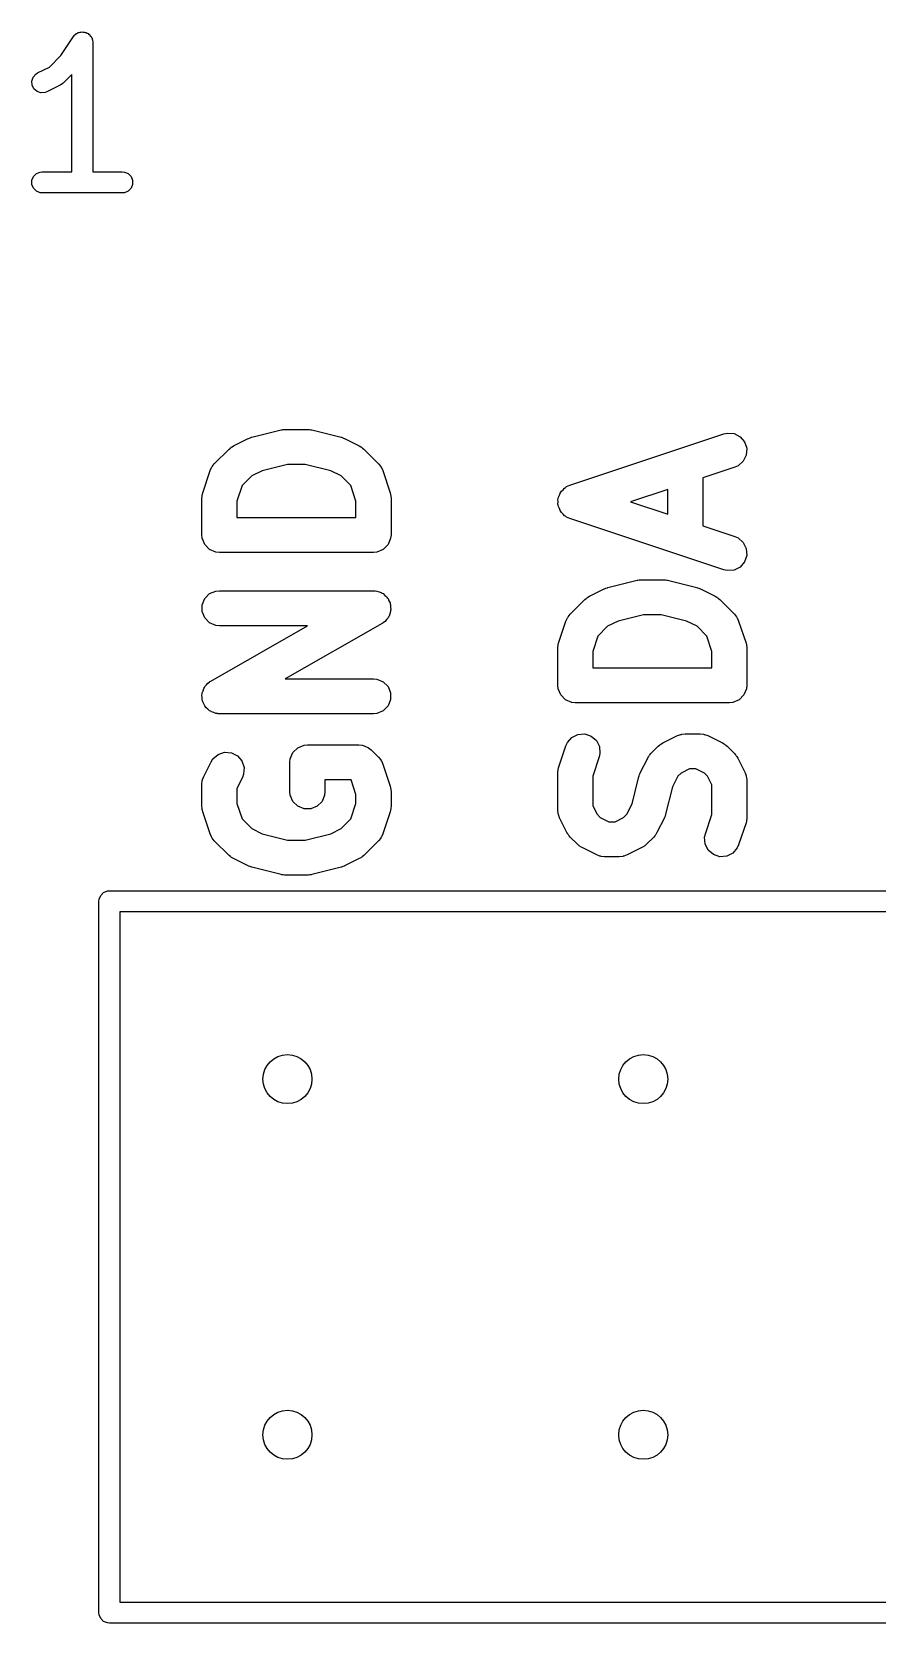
# Model space of a CAD drawing. Header units: inches. Extents: x -2.18 to 1.75, y 0.48 to 2.79.
# Drawn here: x -0.7118 to -0.4743, y 0.482 to 0.9294 of the extents above; entities that cross this region are included whole.
import ezdxf

# ---------------------------------------------------------------- set-up
doc = ezdxf.new("R2010")
doc.units = ezdxf.units.IN
doc.header["$MEASUREMENT"] = 0
doc.layers.add('BLACK', color=250, linetype='CONTINUOUS')

msp = doc.modelspace()

# ---------------------------------------------------------------- linework, layer by layer
at = {"layer": 'BLACK', "linetype": 'CONTINUOUS'}
for p, q in [((-0.70368, 0.92272), (-0.70009, 0.9281)), ((-0.70009, 0.92811), (-0.69973, 0.92855)), ((-0.70009, 0.9281), (-0.70009, 0.92811)), ((-0.70009, 0.9281), (-0.70009, 0.9281)), ((-0.70009, 0.9281), (-0.70009, 0.9281)), ((-0.69973, 0.92855), (-0.69949, 0.92871)), ((-0.69949, 0.92871), (-0.69928, 0.92892)), ((-0.69928, 0.92892), (-0.69901, 0.92903)), ((-0.69901, 0.92903), (-0.69877, 0.92919)), ((-0.69877, 0.92919), (-0.69848, 0.92925)), ((-0.69848, 0.92925), (-0.69821, 0.92936)), ((-0.69821, 0.92936), (-0.69792, 0.92936)), ((-0.69792, 0.92936), (-0.69764, 0.92942)), ((-0.69764, 0.92942), (-0.69735, 0.92936)), ((-0.69735, 0.92936), (-0.69706, 0.92936)), ((-0.69706, 0.92936), (-0.69679, 0.92925)), ((-0.69679, 0.92925), (-0.69651, 0.92919)), ((-0.69651, 0.92919), (-0.69627, 0.92903)), ((-0.69627, 0.92903), (-0.696, 0.92892)), ((-0.696, 0.92892), (-0.69579, 0.92871)), ((-0.69579, 0.92871), (-0.69555, 0.92855)), ((-0.69555, 0.92855), (-0.69539, 0.92831)), ((-0.69539, 0.92831), (-0.69518, 0.9281)), ((-0.69518, 0.9281), (-0.69507, 0.92784)), ((-0.69507, 0.92784), (-0.69491, 0.9276)), ((-0.69491, 0.9276), (-0.69485, 0.92731)), ((-0.69485, 0.92731), (-0.69474, 0.92704)), ((-0.69474, 0.92704), (-0.69469, 0.92647)), ((-0.69469, 0.92647), (-0.69469, 0.92647)), ((-0.69469, 0.92647), (-0.69469, 0.92647)), ((-0.69469, 0.92647), (-0.69469, 0.92646)), ((-0.69469, 0.92646), (-0.69469, 0.89005)), ((-0.70689, 0.91952), (-0.70368, 0.92272)), ((-0.71145, 0.91668), (-0.7107, 0.91755)), ((-0.7107, 0.91755), (-0.71021, 0.91786)), ((-0.71021, 0.91786), (-0.70689, 0.91952)), ((-0.70059, 0.91746), (-0.70305, 0.915)), ((-0.70059, 0.89005), (-0.70059, 0.91746)), ((-0.71182, 0.91558), (-0.71145, 0.91668)), ((-0.71173, 0.91444), (-0.71182, 0.91558)), ((-0.71122, 0.9134), (-0.71173, 0.91444)), ((-0.71035, 0.91265), (-0.71122, 0.9134)), ((-0.70926, 0.91229), (-0.71035, 0.91265)), ((-0.70382, 0.91445), (-0.70757, 0.91257)), ((-0.70357, 0.91461), (-0.70382, 0.91445)), ((-0.7035, 0.91463), (-0.70357, 0.91461)), ((-0.70342, 0.9147), (-0.7035, 0.91463)), ((-0.70333, 0.91476), (-0.70342, 0.9147)), ((-0.70328, 0.91482), (-0.70333, 0.91476)), ((-0.70305, 0.915), (-0.70328, 0.91482)), ((-0.70811, 0.91237), (-0.70926, 0.91229)), ((-0.70757, 0.91257), (-0.70811, 0.91237)), ((-0.71178, 0.88767), (-0.71134, 0.88873)), ((-0.71178, 0.88652), (-0.71178, 0.88767)), ((-0.71134, 0.88545), (-0.71178, 0.88652)), ((-0.71134, 0.88873), (-0.71053, 0.88955)), ((-0.71053, 0.88955), (-0.70946, 0.88999)), ((-0.70946, 0.88999), (-0.70889, 0.89005)), ((-0.70889, 0.89005), (-0.70059, 0.89005)), ((-0.69469, 0.89005), (-0.68639, 0.89005)), ((-0.68639, 0.89005), (-0.68581, 0.88999)), ((-0.68581, 0.88999), (-0.68475, 0.88955)), ((-0.68475, 0.88955), (-0.68393, 0.88873)), ((-0.68393, 0.88873), (-0.68349, 0.88767)), ((-0.68349, 0.88652), (-0.68393, 0.88545)), ((-0.68349, 0.88767), (-0.68349, 0.88652)), ((-0.71053, 0.88464), (-0.71134, 0.88545)), ((-0.70946, 0.8842), (-0.71053, 0.88464)), ((-0.70889, 0.88414), (-0.70946, 0.8842)), ((-0.68639, 0.88414), (-0.70889, 0.88414)), ((-0.68581, 0.8842), (-0.68639, 0.88414)), ((-0.68475, 0.88464), (-0.68581, 0.8842)), ((-0.68393, 0.88545), (-0.68475, 0.88464)), ((-0.65513, 0.81302), (-0.65101, 0.81508)), ((-0.65101, 0.81508), (-0.65094, 0.81511)), ((-0.65094, 0.81511), (-0.65091, 0.81513)), ((-0.65091, 0.81513), (-0.65051, 0.81527)), ((-0.65051, 0.81527), (-0.65011, 0.81543)), ((-0.65011, 0.81543), (-0.65007, 0.81543)), ((-0.65007, 0.81543), (-0.65, 0.81545)), ((-0.65, 0.81545), (-0.64175, 0.81752)), ((-0.64175, 0.81752), (-0.64159, 0.81754)), ((-0.64159, 0.81754), (-0.64152, 0.81757)), ((-0.64152, 0.81757), (-0.64116, 0.81761)), ((-0.64116, 0.81761), (-0.6408, 0.81766)), ((-0.6408, 0.81766), (-0.64073, 0.81765)), ((-0.64073, 0.81765), (-0.64056, 0.81766)), ((-0.64056, 0.81766), (-0.63437, 0.81766)), ((-0.63437, 0.81766), (-0.6342, 0.81765)), ((-0.6342, 0.81765), (-0.63413, 0.81766)), ((-0.63413, 0.81766), (-0.63377, 0.81761)), ((-0.63377, 0.81761), (-0.63341, 0.81757)), ((-0.63341, 0.81757), (-0.63334, 0.81754)), ((-0.63334, 0.81754), (-0.63318, 0.81752)), ((-0.63318, 0.81752), (-0.62493, 0.81545)), ((-0.62493, 0.81545), (-0.62486, 0.81543)), ((-0.62486, 0.81543), (-0.62482, 0.81543)), ((-0.62482, 0.81543), (-0.62442, 0.81527)), ((-0.62442, 0.81527), (-0.62402, 0.81513)), ((-0.62402, 0.81513), (-0.62399, 0.81511)), ((-0.62399, 0.81511), (-0.62392, 0.81508)), ((-0.62392, 0.81508), (-0.6198, 0.81302)), ((-0.56068, 0.80194), (-0.51737, 0.81638)), ((-0.51737, 0.81638), (-0.51643, 0.81659)), ((-0.51643, 0.81659), (-0.51451, 0.81646)), ((-0.51451, 0.81646), (-0.51279, 0.8156)), ((-0.51279, 0.8156), (-0.51154, 0.81415)), ((-0.66054, 0.80797), (-0.65641, 0.8121)), ((-0.65641, 0.8121), (-0.65603, 0.81241)), ((-0.65603, 0.81241), (-0.65595, 0.81251)), ((-0.65595, 0.81251), (-0.6558, 0.8126)), ((-0.6558, 0.8126), (-0.65567, 0.81271)), ((-0.65567, 0.81271), (-0.65555, 0.81276)), ((-0.65555, 0.81276), (-0.65513, 0.81302)), ((-0.6198, 0.81302), (-0.61938, 0.81276)), ((-0.61938, 0.81276), (-0.61926, 0.81271)), ((-0.61926, 0.81271), (-0.61913, 0.8126)), ((-0.61913, 0.8126), (-0.61898, 0.81251)), ((-0.61898, 0.81251), (-0.6189, 0.81241)), ((-0.6189, 0.81241), (-0.61852, 0.8121)), ((-0.61852, 0.8121), (-0.61439, 0.80797)), ((-0.51107, 0.81041), (-0.51192, 0.80869)), ((-0.51154, 0.81415), (-0.51093, 0.81233)), ((-0.51093, 0.81233), (-0.51107, 0.81041)), ((-0.66379, 0.79986), (-0.66173, 0.80605)), ((-0.66173, 0.80605), (-0.66133, 0.80693)), ((-0.66133, 0.80693), (-0.66122, 0.80706)), ((-0.66122, 0.80706), (-0.66115, 0.80723)), ((-0.66115, 0.80723), (-0.66054, 0.80797)), ((-0.64709, 0.80604), (-0.65002, 0.80457)), ((-0.63995, 0.80782), (-0.64709, 0.80604)), ((-0.63498, 0.80782), (-0.63995, 0.80782)), ((-0.62784, 0.80604), (-0.63498, 0.80782)), ((-0.62491, 0.80457), (-0.62784, 0.80604)), ((-0.61439, 0.80797), (-0.61378, 0.80723)), ((-0.61378, 0.80723), (-0.61371, 0.80706)), ((-0.61371, 0.80706), (-0.6136, 0.80693)), ((-0.6136, 0.80693), (-0.61321, 0.80605)), ((-0.61321, 0.80605), (-0.61114, 0.79986)), ((-0.51426, 0.80704), (-0.52326, 0.80404)), ((-0.51337, 0.80744), (-0.51426, 0.80704)), ((-0.51192, 0.80869), (-0.51337, 0.80744)), ((-0.65276, 0.80184), (-0.6542, 0.79751)), ((-0.65002, 0.80457), (-0.65276, 0.80184)), ((-0.62218, 0.80184), (-0.62491, 0.80457)), ((-0.62073, 0.79751), (-0.62218, 0.80184)), ((-0.56254, 0.8007), (-0.56214, 0.80116)), ((-0.56214, 0.80116), (-0.56182, 0.80132)), ((-0.56182, 0.80132), (-0.56156, 0.80155)), ((-0.56156, 0.80155), (-0.56068, 0.80194)), ((-0.52326, 0.80404), (-0.52326, 0.79051)), ((-0.66404, 0.79831), (-0.66399, 0.79879)), ((-0.66404, 0.788), (-0.66404, 0.79831)), ((-0.664, 0.79892), (-0.66396, 0.79909)), ((-0.66399, 0.79879), (-0.664, 0.79892)), ((-0.66396, 0.79909), (-0.66395, 0.79927)), ((-0.66395, 0.79927), (-0.6639, 0.79939)), ((-0.6639, 0.79939), (-0.66379, 0.79986)), ((-0.6542, 0.79751), (-0.6542, 0.79292)), ((-0.62073, 0.79292), (-0.62073, 0.79751)), ((-0.61114, 0.79986), (-0.61103, 0.79939)), ((-0.61103, 0.79939), (-0.61099, 0.79927)), ((-0.61099, 0.79927), (-0.61097, 0.79909)), ((-0.61097, 0.79909), (-0.61093, 0.79892)), ((-0.61093, 0.79892), (-0.61094, 0.79879)), ((-0.61094, 0.79879), (-0.61089, 0.79831)), ((-0.61089, 0.79831), (-0.61089, 0.788)), ((-0.564, 0.79789), (-0.56389, 0.79823)), ((-0.56396, 0.79728), (-0.564, 0.79789)), ((-0.564, 0.79666), (-0.56396, 0.79728)), ((-0.56389, 0.79633), (-0.564, 0.79666)), ((-0.56389, 0.79823), (-0.56387, 0.79858)), ((-0.56387, 0.79598), (-0.56389, 0.79633)), ((-0.56387, 0.79858), (-0.56359, 0.79913)), ((-0.56359, 0.79913), (-0.56339, 0.79971)), ((-0.56339, 0.79971), (-0.56316, 0.79998)), ((-0.56316, 0.79998), (-0.56301, 0.80029)), ((-0.56301, 0.80029), (-0.56254, 0.8007)), ((-0.53311, 0.80076), (-0.54356, 0.79728)), ((-0.54356, 0.79728), (-0.53311, 0.79379)), ((-0.53311, 0.79379), (-0.53311, 0.80076)), ((-0.6542, 0.79292), (-0.62073, 0.79292)), ((-0.56359, 0.79542), (-0.56387, 0.79598)), ((-0.56339, 0.79484), (-0.56359, 0.79542)), ((-0.56316, 0.79457), (-0.56339, 0.79484)), ((-0.56301, 0.79426), (-0.56316, 0.79457)), ((-0.56254, 0.79385), (-0.56301, 0.79426)), ((-0.56214, 0.79339), (-0.56254, 0.79385)), ((-0.56182, 0.79323), (-0.56214, 0.79339)), ((-0.56156, 0.793), (-0.56182, 0.79323)), ((-0.56068, 0.79261), (-0.56156, 0.793)), ((-0.51737, 0.77817), (-0.56068, 0.79261)), ((-0.66395, 0.78704), (-0.66404, 0.788)), ((-0.61089, 0.788), (-0.61099, 0.78704)), ((-0.52326, 0.79051), (-0.51426, 0.78751)), ((-0.51426, 0.78751), (-0.51337, 0.78712)), ((-0.66321, 0.78526), (-0.66395, 0.78704)), ((-0.66185, 0.7839), (-0.66321, 0.78526)), ((-0.66008, 0.78317), (-0.66185, 0.7839)), ((-0.65912, 0.78307), (-0.66008, 0.78317)), ((-0.61581, 0.78307), (-0.65912, 0.78307)), ((-0.61485, 0.78317), (-0.61581, 0.78307)), ((-0.61308, 0.7839), (-0.61485, 0.78317)), ((-0.61172, 0.78526), (-0.61308, 0.7839)), ((-0.61099, 0.78704), (-0.61172, 0.78526)), ((-0.51337, 0.78712), (-0.51192, 0.78586)), ((-0.51192, 0.78586), (-0.51107, 0.78414)), ((-0.51107, 0.78414), (-0.51093, 0.78222)), ((-0.51279, 0.77895), (-0.51451, 0.77809)), ((-0.51154, 0.7804), (-0.51279, 0.77895)), ((-0.51093, 0.78222), (-0.51154, 0.7804)), ((-0.55, 0.77318), (-0.54175, 0.77524)), ((-0.54175, 0.77524), (-0.54159, 0.77527)), ((-0.54159, 0.77527), (-0.54152, 0.77529)), ((-0.54152, 0.77529), (-0.54116, 0.77533)), ((-0.54116, 0.77533), (-0.5408, 0.77538)), ((-0.5408, 0.77538), (-0.54073, 0.77537)), ((-0.54073, 0.77537), (-0.54056, 0.77539)), ((-0.54056, 0.77539), (-0.53437, 0.77539)), ((-0.53437, 0.77539), (-0.5342, 0.77537)), ((-0.5342, 0.77537), (-0.53413, 0.77538)), ((-0.53413, 0.77538), (-0.53377, 0.77533)), ((-0.53377, 0.77533), (-0.53341, 0.77529)), ((-0.53341, 0.77529), (-0.53334, 0.77527)), ((-0.53334, 0.77527), (-0.53318, 0.77524)), ((-0.53318, 0.77524), (-0.52493, 0.77318)), ((-0.51643, 0.77796), (-0.51737, 0.77817)), ((-0.51451, 0.77809), (-0.51643, 0.77796)), ((-0.66395, 0.76833), (-0.66321, 0.77011)), ((-0.66321, 0.77011), (-0.66185, 0.77147)), ((-0.66185, 0.77147), (-0.66008, 0.7722)), ((-0.66008, 0.7722), (-0.65912, 0.77229)), ((-0.65912, 0.77229), (-0.61581, 0.77229)), ((-0.61581, 0.77229), (-0.61556, 0.77227)), ((-0.61556, 0.77227), (-0.61547, 0.77228)), ((-0.61547, 0.77228), (-0.61534, 0.77225)), ((-0.61534, 0.77225), (-0.61485, 0.7722)), ((-0.61485, 0.7722), (-0.61425, 0.77195)), ((-0.61425, 0.77195), (-0.61362, 0.77178)), ((-0.61362, 0.77178), (-0.61337, 0.77159)), ((-0.61337, 0.77159), (-0.61308, 0.77147)), ((-0.61308, 0.77147), (-0.61261, 0.771)), ((-0.61261, 0.771), (-0.6121, 0.7706)), ((-0.6121, 0.7706), (-0.61194, 0.77033)), ((-0.61194, 0.77033), (-0.61172, 0.77011)), ((-0.61172, 0.77011), (-0.61147, 0.7695)), ((-0.61147, 0.7695), (-0.61114, 0.76893)), ((-0.56054, 0.7657), (-0.55641, 0.76982)), ((-0.55641, 0.76982), (-0.55603, 0.77013)), ((-0.55603, 0.77013), (-0.55595, 0.77023)), ((-0.55595, 0.77023), (-0.5558, 0.77032)), ((-0.5558, 0.77032), (-0.55567, 0.77043)), ((-0.55567, 0.77043), (-0.55555, 0.77048)), ((-0.55555, 0.77048), (-0.55513, 0.77074)), ((-0.55513, 0.77074), (-0.55101, 0.77281)), ((-0.55101, 0.77281), (-0.55094, 0.77283)), ((-0.55094, 0.77283), (-0.55091, 0.77285)), ((-0.55091, 0.77285), (-0.55051, 0.773)), ((-0.55051, 0.773), (-0.55011, 0.77315)), ((-0.55011, 0.77315), (-0.55007, 0.77315)), ((-0.55007, 0.77315), (-0.55, 0.77318)), ((-0.52493, 0.77318), (-0.52486, 0.77315)), ((-0.52486, 0.77315), (-0.52482, 0.77315)), ((-0.52482, 0.77315), (-0.52442, 0.773)), ((-0.52442, 0.773), (-0.52402, 0.77285)), ((-0.52402, 0.77285), (-0.52399, 0.77283)), ((-0.52399, 0.77283), (-0.52392, 0.77281)), ((-0.52392, 0.77281), (-0.5198, 0.77074)), ((-0.5198, 0.77074), (-0.51938, 0.77048)), ((-0.51938, 0.77048), (-0.51926, 0.77043)), ((-0.51926, 0.77043), (-0.51913, 0.77032)), ((-0.51913, 0.77032), (-0.51898, 0.77023)), ((-0.51898, 0.77023), (-0.5189, 0.77013)), ((-0.5189, 0.77013), (-0.51852, 0.76982)), ((-0.51852, 0.76982), (-0.51439, 0.7657)), ((-0.66395, 0.76641), (-0.66395, 0.76833)), ((-0.66321, 0.76464), (-0.66395, 0.76641)), ((-0.61141, 0.76518), (-0.6116, 0.76493)), ((-0.61124, 0.76581), (-0.61141, 0.76518)), ((-0.61099, 0.76641), (-0.61124, 0.76581)), ((-0.61114, 0.76893), (-0.61111, 0.76862)), ((-0.61111, 0.76862), (-0.61099, 0.76833)), ((-0.61099, 0.76833), (-0.61099, 0.76768)), ((-0.61099, 0.76768), (-0.6109, 0.76703)), ((-0.6109, 0.76703), (-0.61099, 0.76673)), ((-0.61099, 0.76673), (-0.61099, 0.76641)), ((-0.56115, 0.76495), (-0.56054, 0.7657)), ((-0.53995, 0.76555), (-0.54709, 0.76376)), ((-0.53498, 0.76555), (-0.53995, 0.76555)), ((-0.52784, 0.76376), (-0.53498, 0.76555)), ((-0.51439, 0.7657), (-0.51378, 0.76495)), ((-0.66185, 0.76328), (-0.66321, 0.76464)), ((-0.66008, 0.76255), (-0.66185, 0.76328)), ((-0.66156, 0.7469), (-0.63434, 0.76245)), ((-0.65912, 0.76245), (-0.66008, 0.76255)), ((-0.63434, 0.76245), (-0.65912, 0.76245)), ((-0.61337, 0.7631), (-0.64059, 0.74755)), ((-0.61317, 0.76324), (-0.61337, 0.7631)), ((-0.61308, 0.76328), (-0.61317, 0.76324)), ((-0.61299, 0.76337), (-0.61308, 0.76328)), ((-0.61258, 0.76366), (-0.61299, 0.76337)), ((-0.61218, 0.76418), (-0.61258, 0.76366)), ((-0.61172, 0.76464), (-0.61218, 0.76418)), ((-0.6116, 0.76493), (-0.61172, 0.76464)), ((-0.56379, 0.75759), (-0.56173, 0.76377)), ((-0.56173, 0.76377), (-0.56133, 0.76465)), ((-0.56133, 0.76465), (-0.56122, 0.76479)), ((-0.56122, 0.76479), (-0.56115, 0.76495)), ((-0.55002, 0.7623), (-0.55276, 0.75956)), ((-0.54709, 0.76376), (-0.55002, 0.7623)), ((-0.52491, 0.7623), (-0.52784, 0.76376)), ((-0.52218, 0.75956), (-0.52491, 0.7623)), ((-0.51378, 0.76495), (-0.51371, 0.76479)), ((-0.51371, 0.76479), (-0.5136, 0.76465)), ((-0.5136, 0.76465), (-0.51321, 0.76377)), ((-0.51321, 0.76377), (-0.51114, 0.75759)), ((-0.56404, 0.75603), (-0.56399, 0.75652)), ((-0.564, 0.75665), (-0.56396, 0.75682)), ((-0.56399, 0.75652), (-0.564, 0.75665)), ((-0.56396, 0.75682), (-0.56395, 0.75699)), ((-0.56395, 0.75699), (-0.5639, 0.75711)), ((-0.5639, 0.75711), (-0.56379, 0.75759)), ((-0.55276, 0.75956), (-0.5542, 0.75523)), ((-0.52073, 0.75523), (-0.52218, 0.75956)), ((-0.51114, 0.75759), (-0.51103, 0.75711)), ((-0.51103, 0.75711), (-0.51099, 0.75699)), ((-0.51099, 0.75699), (-0.51097, 0.75682)), ((-0.51097, 0.75682), (-0.51093, 0.75665)), ((-0.51093, 0.75665), (-0.51094, 0.75652)), ((-0.51094, 0.75652), (-0.51089, 0.75603)), ((-0.56404, 0.74572), (-0.56404, 0.75603)), ((-0.5542, 0.75523), (-0.5542, 0.75064)), ((-0.52073, 0.75064), (-0.52073, 0.75523)), ((-0.51089, 0.75603), (-0.51089, 0.74572)), ((-0.64059, 0.74755), (-0.61581, 0.74755)), ((-0.61581, 0.74755), (-0.61485, 0.74745)), ((-0.61485, 0.74745), (-0.61308, 0.74672)), ((-0.5542, 0.75064), (-0.52073, 0.75064)), ((-0.66403, 0.74297), (-0.66395, 0.74327)), ((-0.66395, 0.74232), (-0.66403, 0.74297)), ((-0.66395, 0.74359), (-0.6637, 0.74419)), ((-0.66395, 0.74327), (-0.66395, 0.74359)), ((-0.6637, 0.74419), (-0.66352, 0.74482)), ((-0.66352, 0.74482), (-0.66333, 0.74507)), ((-0.66333, 0.74507), (-0.66321, 0.74536)), ((-0.66321, 0.74536), (-0.66275, 0.74582)), ((-0.66275, 0.74582), (-0.66235, 0.74634)), ((-0.66235, 0.74634), (-0.66194, 0.74663)), ((-0.66194, 0.74663), (-0.66185, 0.74672)), ((-0.66185, 0.74672), (-0.66176, 0.74676)), ((-0.66176, 0.74676), (-0.66156, 0.7469)), ((-0.61308, 0.74672), (-0.61172, 0.74536)), ((-0.61172, 0.74536), (-0.61099, 0.74359)), ((-0.61099, 0.74359), (-0.61099, 0.74167)), ((-0.56395, 0.74476), (-0.56404, 0.74572)), ((-0.56321, 0.74299), (-0.56395, 0.74476)), ((-0.56185, 0.74163), (-0.56321, 0.74299)), ((-0.51172, 0.74299), (-0.51308, 0.74163)), ((-0.51099, 0.74476), (-0.51172, 0.74299)), ((-0.51089, 0.74572), (-0.51099, 0.74476)), ((-0.66395, 0.74167), (-0.66395, 0.74232)), ((-0.66383, 0.74138), (-0.66395, 0.74167)), ((-0.66379, 0.74107), (-0.66383, 0.74138)), ((-0.66346, 0.7405), (-0.66379, 0.74107)), ((-0.66321, 0.73989), (-0.66346, 0.7405)), ((-0.66299, 0.73967), (-0.66321, 0.73989)), ((-0.66283, 0.7394), (-0.66299, 0.73967)), ((-0.66232, 0.739), (-0.66283, 0.7394)), ((-0.66185, 0.73853), (-0.66232, 0.739)), ((-0.66156, 0.73841), (-0.66185, 0.73853)), ((-0.66132, 0.73822), (-0.66156, 0.73841)), ((-0.66068, 0.73805), (-0.66132, 0.73822)), ((-0.61308, 0.73853), (-0.61485, 0.7378)), ((-0.61172, 0.73989), (-0.61308, 0.73853)), ((-0.61099, 0.74167), (-0.61172, 0.73989)), ((-0.56008, 0.74089), (-0.56185, 0.74163)), ((-0.55912, 0.7408), (-0.56008, 0.74089)), ((-0.51581, 0.7408), (-0.55912, 0.7408)), ((-0.51485, 0.74089), (-0.51581, 0.7408)), ((-0.51308, 0.74163), (-0.51485, 0.74089)), ((-0.66008, 0.7378), (-0.66068, 0.73805)), ((-0.65959, 0.73775), (-0.66008, 0.7378)), ((-0.65946, 0.73772), (-0.65959, 0.73775)), ((-0.65937, 0.73773), (-0.65946, 0.73772)), ((-0.65912, 0.73771), (-0.65937, 0.73773)), ((-0.61581, 0.73771), (-0.65912, 0.73771)), ((-0.61485, 0.7378), (-0.61581, 0.73771)), ((-0.56173, 0.72872), (-0.56133, 0.7296)), ((-0.56133, 0.7296), (-0.56007, 0.73105)), ((-0.56007, 0.73105), (-0.55836, 0.73191)), ((-0.55836, 0.73191), (-0.55644, 0.73204)), ((-0.55644, 0.73204), (-0.55462, 0.73144)), ((-0.55462, 0.73144), (-0.55317, 0.73018)), ((-0.55317, 0.73018), (-0.55231, 0.72846)), ((-0.53504, 0.72919), (-0.53492, 0.72924)), ((-0.53492, 0.72924), (-0.53451, 0.7295)), ((-0.53451, 0.7295), (-0.53039, 0.73156)), ((-0.53039, 0.73156), (-0.52949, 0.73191)), ((-0.52949, 0.73191), (-0.52931, 0.73192)), ((-0.52931, 0.73192), (-0.52915, 0.73199)), ((-0.52915, 0.73199), (-0.52819, 0.73208)), ((-0.52819, 0.73208), (-0.52406, 0.73208)), ((-0.52406, 0.73208), (-0.5231, 0.73199)), ((-0.5231, 0.73199), (-0.52294, 0.73192)), ((-0.52294, 0.73192), (-0.52276, 0.73191)), ((-0.52276, 0.73191), (-0.52186, 0.73156)), ((-0.52186, 0.73156), (-0.51774, 0.7295)), ((-0.51774, 0.7295), (-0.51732, 0.72924)), ((-0.51732, 0.72924), (-0.5172, 0.72919)), ((-0.66146, 0.7242), (-0.66094, 0.72502)), ((-0.66094, 0.72502), (-0.65949, 0.72628)), ((-0.65949, 0.72628), (-0.65767, 0.72689)), ((-0.65767, 0.72689), (-0.65576, 0.72675)), ((-0.65576, 0.72675), (-0.65404, 0.72589)), ((-0.65404, 0.72589), (-0.65278, 0.72444)), ((-0.63929, 0.72407), (-0.6392, 0.72503)), ((-0.6392, 0.72503), (-0.63846, 0.7268)), ((-0.63846, 0.7268), (-0.63711, 0.72816)), ((-0.63711, 0.72816), (-0.63533, 0.72889)), ((-0.63533, 0.72889), (-0.63437, 0.72899)), ((-0.63437, 0.72899), (-0.61994, 0.72899)), ((-0.61994, 0.72899), (-0.61898, 0.72889)), ((-0.61898, 0.72889), (-0.61898, 0.72889)), ((-0.61898, 0.72889), (-0.61846, 0.72868)), ((-0.61846, 0.72868), (-0.6172, 0.72816)), ((-0.6172, 0.72816), (-0.6172, 0.72816)), ((-0.6172, 0.72816), (-0.61646, 0.72755)), ((-0.61646, 0.72755), (-0.61439, 0.72548)), ((-0.61439, 0.72548), (-0.61378, 0.72474)), ((-0.56379, 0.72253), (-0.56173, 0.72872)), ((-0.55239, 0.7256), (-0.5542, 0.72017)), ((-0.55217, 0.72654), (-0.55239, 0.7256)), ((-0.55231, 0.72846), (-0.55217, 0.72654)), ((-0.54084, 0.72111), (-0.53877, 0.72524)), ((-0.53877, 0.72524), (-0.53851, 0.72565)), ((-0.53851, 0.72565), (-0.53846, 0.72577)), ((-0.53846, 0.72577), (-0.53835, 0.7259)), ((-0.53835, 0.7259), (-0.53826, 0.72605)), ((-0.53826, 0.72605), (-0.53816, 0.72614)), ((-0.53816, 0.72614), (-0.53785, 0.72652)), ((-0.53785, 0.72652), (-0.53579, 0.72858)), ((-0.53579, 0.72858), (-0.53541, 0.72889)), ((-0.53541, 0.72889), (-0.53533, 0.72899)), ((-0.53533, 0.72899), (-0.53518, 0.72908)), ((-0.53518, 0.72908), (-0.53504, 0.72919)), ((-0.5172, 0.72919), (-0.51707, 0.72908)), ((-0.51707, 0.72908), (-0.51692, 0.72899)), ((-0.51692, 0.72899), (-0.51683, 0.72889)), ((-0.51683, 0.72889), (-0.51646, 0.72858)), ((-0.51646, 0.72858), (-0.51439, 0.72652)), ((-0.51439, 0.72652), (-0.51408, 0.72614)), ((-0.51408, 0.72614), (-0.51399, 0.72605)), ((-0.51399, 0.72605), (-0.51389, 0.7259)), ((-0.51389, 0.7259), (-0.51378, 0.72577)), ((-0.51378, 0.72577), (-0.51373, 0.72565)), ((-0.51373, 0.72565), (-0.51347, 0.72524)), ((-0.51347, 0.72524), (-0.51141, 0.72111)), ((-0.66352, 0.72008), (-0.66146, 0.7242)), ((-0.65278, 0.72444), (-0.65217, 0.72262)), ((-0.65231, 0.7207), (-0.65265, 0.7198)), ((-0.65217, 0.72262), (-0.65231, 0.7207)), ((-0.63929, 0.71582), (-0.63929, 0.72407)), ((-0.61378, 0.72474), (-0.61371, 0.72457)), ((-0.61371, 0.72457), (-0.6136, 0.72444)), ((-0.6136, 0.72444), (-0.61321, 0.72356)), ((-0.61321, 0.72356), (-0.61114, 0.71737)), ((-0.56404, 0.72097), (-0.56399, 0.72146)), ((-0.56404, 0.71066), (-0.56404, 0.72097)), ((-0.564, 0.72159), (-0.56396, 0.72176)), ((-0.56399, 0.72146), (-0.564, 0.72159)), ((-0.56396, 0.72176), (-0.56395, 0.72193)), ((-0.56395, 0.72193), (-0.5639, 0.72205)), ((-0.5639, 0.72205), (-0.56379, 0.72253)), ((-0.54118, 0.72021), (-0.54103, 0.72061)), ((-0.54103, 0.72061), (-0.54088, 0.72101)), ((-0.54088, 0.72101), (-0.54086, 0.72104)), ((-0.54086, 0.72104), (-0.54084, 0.72111)), ((-0.52939, 0.72105), (-0.53033, 0.72012)), ((-0.52702, 0.72224), (-0.52939, 0.72105)), ((-0.52522, 0.72224), (-0.52702, 0.72224)), ((-0.52285, 0.72105), (-0.52522, 0.72224)), ((-0.52192, 0.72012), (-0.52285, 0.72105)), ((-0.51141, 0.72111), (-0.51107, 0.72021)), ((-0.66404, 0.71788), (-0.66395, 0.71884)), ((-0.66404, 0.71169), (-0.66404, 0.71788)), ((-0.66395, 0.71884), (-0.66388, 0.719)), ((-0.66388, 0.719), (-0.66387, 0.71918)), ((-0.66387, 0.71918), (-0.66352, 0.72008)), ((-0.65265, 0.7198), (-0.6542, 0.71672)), ((-0.6542, 0.71672), (-0.6542, 0.71249)), ((-0.6392, 0.71486), (-0.63929, 0.71582)), ((-0.62945, 0.71582), (-0.62955, 0.71486)), ((-0.62211, 0.71915), (-0.62945, 0.71915)), ((-0.62945, 0.71915), (-0.62945, 0.71582)), ((-0.62073, 0.71502), (-0.62211, 0.71915)), ((-0.61114, 0.71737), (-0.61103, 0.7169)), ((-0.61103, 0.7169), (-0.61099, 0.71678)), ((-0.61099, 0.71678), (-0.61097, 0.7166)), ((-0.61097, 0.7166), (-0.61093, 0.71643)), ((-0.61093, 0.71643), (-0.61094, 0.7163)), ((-0.61094, 0.7163), (-0.61089, 0.71582)), ((-0.61089, 0.71582), (-0.61089, 0.71169)), ((-0.5542, 0.72017), (-0.5542, 0.71182)), ((-0.54314, 0.71238), (-0.54121, 0.7201)), ((-0.54121, 0.7201), (-0.54118, 0.72018)), ((-0.54118, 0.72018), (-0.54118, 0.72021)), ((-0.53179, 0.71719), (-0.53372, 0.70947)), ((-0.53033, 0.72012), (-0.53179, 0.71719)), ((-0.52073, 0.71775), (-0.52192, 0.72012)), ((-0.52073, 0.7094), (-0.52073, 0.71775)), ((-0.51107, 0.72021), (-0.51105, 0.72003)), ((-0.51105, 0.72003), (-0.51099, 0.71987)), ((-0.51099, 0.71987), (-0.51089, 0.71891)), ((-0.51089, 0.71891), (-0.51089, 0.7086)), ((-0.66399, 0.71121), (-0.66404, 0.71169)), ((-0.6542, 0.71249), (-0.65276, 0.70816)), ((-0.63846, 0.71308), (-0.6392, 0.71486)), ((-0.63711, 0.71173), (-0.63846, 0.71308)), ((-0.63533, 0.71099), (-0.63711, 0.71173)), ((-0.63164, 0.71173), (-0.63341, 0.71099)), ((-0.63028, 0.71308), (-0.63164, 0.71173)), ((-0.62955, 0.71486), (-0.63028, 0.71308)), ((-0.62218, 0.70816), (-0.62073, 0.71249)), ((-0.62073, 0.71249), (-0.62073, 0.71502)), ((-0.61089, 0.71169), (-0.61094, 0.71121)), ((-0.5542, 0.71182), (-0.55301, 0.70945)), ((-0.5446, 0.70945), (-0.54314, 0.71238)), ((-0.664, 0.71108), (-0.66399, 0.71121)), ((-0.66396, 0.71091), (-0.664, 0.71108)), ((-0.66395, 0.71073), (-0.66396, 0.71091)), ((-0.6639, 0.71061), (-0.66395, 0.71073)), ((-0.66379, 0.71014), (-0.6639, 0.71061)), ((-0.66173, 0.70395), (-0.66379, 0.71014)), ((-0.65276, 0.70816), (-0.65002, 0.70543)), ((-0.63341, 0.71099), (-0.63533, 0.71099)), ((-0.62491, 0.70543), (-0.62218, 0.70816)), ((-0.61114, 0.71014), (-0.61321, 0.70395)), ((-0.61103, 0.71061), (-0.61114, 0.71014)), ((-0.61099, 0.71073), (-0.61103, 0.71061)), ((-0.61097, 0.71091), (-0.61099, 0.71073)), ((-0.61093, 0.71108), (-0.61097, 0.71091)), ((-0.61094, 0.71121), (-0.61093, 0.71108)), ((-0.56395, 0.7097), (-0.56404, 0.71066)), ((-0.56388, 0.70954), (-0.56395, 0.7097)), ((-0.56387, 0.70936), (-0.56388, 0.70954)), ((-0.56352, 0.70846), (-0.56387, 0.70936)), ((-0.56146, 0.70434), (-0.56352, 0.70846)), ((-0.55301, 0.70945), (-0.55208, 0.70852)), ((-0.55208, 0.70852), (-0.54971, 0.70733)), ((-0.54971, 0.70733), (-0.54791, 0.70733)), ((-0.54791, 0.70733), (-0.54554, 0.70852)), ((-0.54554, 0.70852), (-0.5446, 0.70945)), ((-0.53409, 0.70846), (-0.53616, 0.70434)), ((-0.53407, 0.70853), (-0.53409, 0.70846)), ((-0.53405, 0.70856), (-0.53407, 0.70853)), ((-0.5339, 0.70896), (-0.53405, 0.70856)), ((-0.53375, 0.70936), (-0.5339, 0.70896)), ((-0.53372, 0.70947), (-0.53375, 0.7094)), ((-0.53375, 0.7094), (-0.53375, 0.70936)), ((-0.52254, 0.70397), (-0.52073, 0.7094)), ((-0.51114, 0.70704), (-0.51321, 0.70086)), ((-0.51103, 0.70752), (-0.51114, 0.70704)), ((-0.51099, 0.70764), (-0.51103, 0.70752)), ((-0.51097, 0.70781), (-0.51099, 0.70764)), ((-0.51093, 0.70798), (-0.51097, 0.70781)), ((-0.51089, 0.7086), (-0.51094, 0.70811)), ((-0.51094, 0.70811), (-0.51093, 0.70798)), ((-0.66133, 0.70307), (-0.66173, 0.70395)), ((-0.66122, 0.70294), (-0.66133, 0.70307)), ((-0.66115, 0.70277), (-0.66122, 0.70294)), ((-0.66054, 0.70203), (-0.66115, 0.70277)), ((-0.65002, 0.70543), (-0.64709, 0.70396)), ((-0.64709, 0.70396), (-0.63995, 0.70218)), ((-0.63498, 0.70218), (-0.62784, 0.70396)), ((-0.62784, 0.70396), (-0.62491, 0.70543)), ((-0.61378, 0.70277), (-0.61439, 0.70203)), ((-0.61371, 0.70294), (-0.61378, 0.70277)), ((-0.6136, 0.70307), (-0.61371, 0.70294)), ((-0.61321, 0.70395), (-0.6136, 0.70307)), ((-0.5612, 0.70392), (-0.56146, 0.70434)), ((-0.56115, 0.7038), (-0.5612, 0.70392)), ((-0.56104, 0.70367), (-0.56115, 0.7038)), ((-0.56094, 0.70352), (-0.56104, 0.70367)), ((-0.56085, 0.70343), (-0.56094, 0.70352)), ((-0.56054, 0.70306), (-0.56085, 0.70343)), ((-0.55847, 0.701), (-0.56054, 0.70306)), ((-0.53708, 0.70306), (-0.53914, 0.701)), ((-0.53677, 0.70343), (-0.53708, 0.70306)), ((-0.53667, 0.70352), (-0.53677, 0.70343)), ((-0.53658, 0.70367), (-0.53667, 0.70352)), ((-0.53647, 0.7038), (-0.53658, 0.70367)), ((-0.53642, 0.70392), (-0.53647, 0.7038)), ((-0.53616, 0.70434), (-0.53642, 0.70392)), ((-0.52276, 0.70303), (-0.52254, 0.70397)), ((-0.52262, 0.70111), (-0.52276, 0.70303)), ((-0.65641, 0.6979), (-0.66054, 0.70203)), ((-0.65603, 0.69759), (-0.65641, 0.6979)), ((-0.63995, 0.70218), (-0.63498, 0.70218)), ((-0.61852, 0.6979), (-0.6189, 0.69759)), ((-0.61439, 0.70203), (-0.61852, 0.6979)), ((-0.5581, 0.70069), (-0.55847, 0.701)), ((-0.55801, 0.70059), (-0.5581, 0.70069)), ((-0.55786, 0.70049), (-0.55801, 0.70059)), ((-0.55773, 0.70038), (-0.55786, 0.70049)), ((-0.55761, 0.70033), (-0.55773, 0.70038)), ((-0.5572, 0.70007), (-0.55761, 0.70033)), ((-0.55307, 0.69801), (-0.5572, 0.70007)), ((-0.55217, 0.69767), (-0.55307, 0.69801)), ((-0.54454, 0.69801), (-0.54545, 0.69767)), ((-0.54042, 0.70007), (-0.54454, 0.69801)), ((-0.54001, 0.70033), (-0.54042, 0.70007)), ((-0.53989, 0.70038), (-0.54001, 0.70033)), ((-0.53975, 0.70049), (-0.53989, 0.70038)), ((-0.5396, 0.70059), (-0.53975, 0.70049)), ((-0.53952, 0.70069), (-0.5396, 0.70059)), ((-0.53914, 0.701), (-0.53952, 0.70069)), ((-0.52176, 0.6994), (-0.52262, 0.70111)), ((-0.52031, 0.69814), (-0.52176, 0.6994)), ((-0.51849, 0.69753), (-0.52031, 0.69814)), ((-0.51486, 0.69853), (-0.51657, 0.69767)), ((-0.5136, 0.69998), (-0.51486, 0.69853)), ((-0.51321, 0.70086), (-0.5136, 0.69998)), ((-0.65595, 0.69749), (-0.65603, 0.69759)), ((-0.6558, 0.6974), (-0.65595, 0.69749)), ((-0.65567, 0.69729), (-0.6558, 0.6974)), ((-0.65555, 0.69724), (-0.65567, 0.69729)), ((-0.65513, 0.69698), (-0.65555, 0.69724)), ((-0.65101, 0.69492), (-0.65513, 0.69698)), ((-0.65094, 0.69489), (-0.65101, 0.69492)), ((-0.65091, 0.69487), (-0.65094, 0.69489)), ((-0.65051, 0.69473), (-0.65091, 0.69487)), ((-0.65011, 0.69457), (-0.65051, 0.69473)), ((-0.65007, 0.69457), (-0.65011, 0.69457)), ((-0.65, 0.69455), (-0.65007, 0.69457)), ((-0.64175, 0.69248), (-0.65, 0.69455)), ((-0.62493, 0.69455), (-0.63318, 0.69248)), ((-0.62486, 0.69457), (-0.62493, 0.69455)), ((-0.62482, 0.69457), (-0.62486, 0.69457)), ((-0.62442, 0.69473), (-0.62482, 0.69457)), ((-0.62402, 0.69487), (-0.62442, 0.69473)), ((-0.62399, 0.69489), (-0.62402, 0.69487)), ((-0.62392, 0.69492), (-0.62399, 0.69489)), ((-0.6198, 0.69698), (-0.62392, 0.69492)), ((-0.61938, 0.69724), (-0.6198, 0.69698)), ((-0.61926, 0.69729), (-0.61938, 0.69724)), ((-0.61913, 0.6974), (-0.61926, 0.69729)), ((-0.61898, 0.69749), (-0.61913, 0.6974)), ((-0.6189, 0.69759), (-0.61898, 0.69749)), ((-0.55199, 0.69765), (-0.55217, 0.69767)), ((-0.55183, 0.69759), (-0.55199, 0.69765)), ((-0.55087, 0.69749), (-0.55183, 0.69759)), ((-0.54675, 0.69749), (-0.55087, 0.69749)), ((-0.54579, 0.69759), (-0.54675, 0.69749)), ((-0.54562, 0.69765), (-0.54579, 0.69759)), ((-0.54545, 0.69767), (-0.54562, 0.69765)), ((-0.51657, 0.69767), (-0.51849, 0.69753)), ((-0.64159, 0.69246), (-0.64175, 0.69248)), ((-0.64152, 0.69243), (-0.64159, 0.69246)), ((-0.64116, 0.69239), (-0.64152, 0.69243)), ((-0.6408, 0.69234), (-0.64116, 0.69239)), ((-0.64073, 0.69235), (-0.6408, 0.69234)), ((-0.64056, 0.69234), (-0.64073, 0.69235)), ((-0.63437, 0.69234), (-0.64056, 0.69234)), ((-0.6342, 0.69235), (-0.63437, 0.69234)), ((-0.63413, 0.69234), (-0.6342, 0.69235)), ((-0.63377, 0.69239), (-0.63413, 0.69234)), ((-0.63341, 0.69243), (-0.63377, 0.69239)), ((-0.63334, 0.69246), (-0.63341, 0.69243)), ((-0.63318, 0.69248), (-0.63334, 0.69246)), ((-0.69295, 0.685), (-0.6929, 0.68558)), ((-0.69295, 0.485), (-0.69295, 0.685)), ((-0.6929, 0.68558), (-0.69246, 0.68664)), ((-0.69246, 0.68664), (-0.69164, 0.68746)), ((-0.69164, 0.68746), (-0.69058, 0.6879)), ((-0.69058, 0.6879), (-0.69, 0.68795)), ((-0.69, 0.68795), (-0.19, 0.68795)), ((-0.68705, 0.68205), (-0.68705, 0.48795)), ((-0.19295, 0.68205), (-0.68705, 0.68205)), ((-0.68705, 0.48795), (-0.19295, 0.48795)), ((-0.6929, 0.48442), (-0.69295, 0.485)), ((-0.69246, 0.48336), (-0.6929, 0.48442)), ((-0.69164, 0.48254), (-0.69246, 0.48336)), ((-0.69058, 0.4821), (-0.69164, 0.48254)), ((-0.69, 0.48205), (-0.69058, 0.4821)), ((-0.19, 0.48205), (-0.69, 0.48205))]:
    msp.add_line(p, q, dxfattribs=at)
at = {"layer": 'BLACK'}
for centre in [(-0.64, 0.635), (-0.64, 0.635), (-0.54, 0.635), (-0.54, 0.635), (-0.64, 0.535), (-0.64, 0.535), (-0.54, 0.535), (-0.54, 0.535)]:
    msp.add_circle(centre, 0.00689, dxfattribs=at)

doc.saveas('drawing.dxf')
